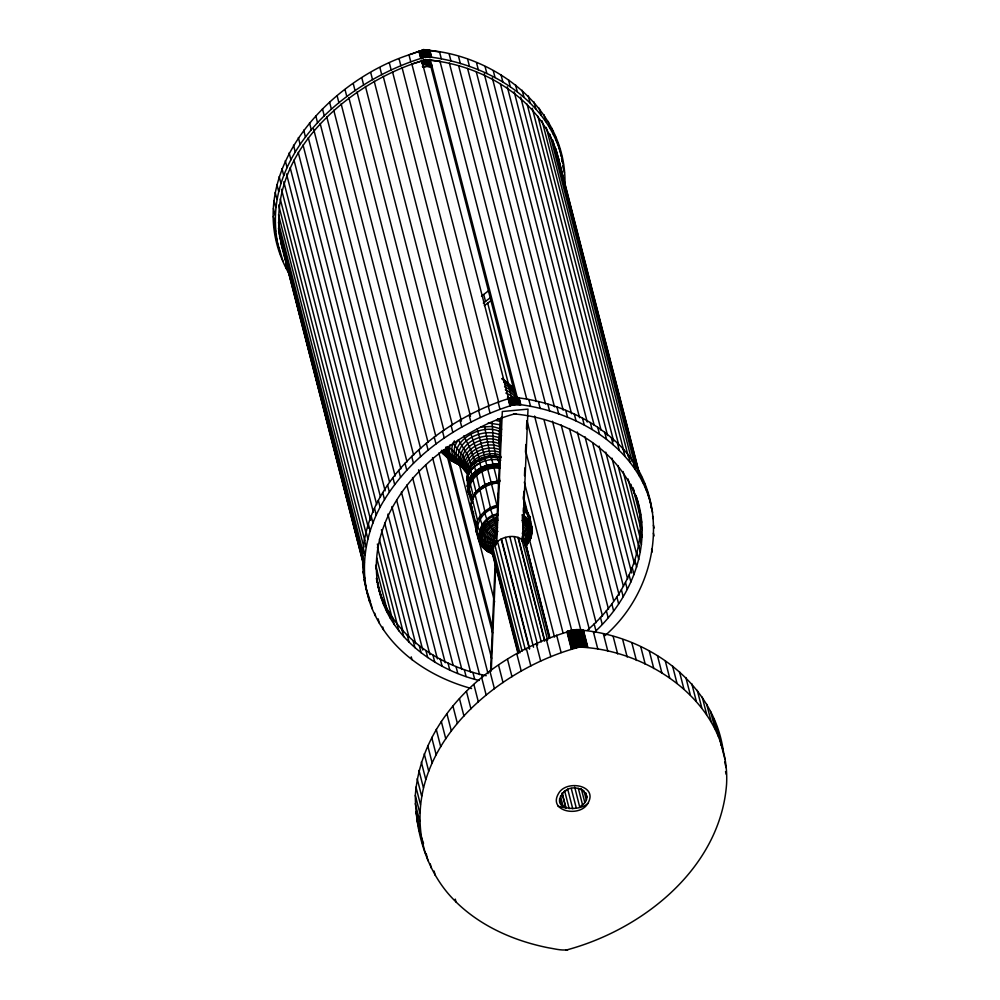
<?xml version="1.0" encoding="UTF-8"?>
<svg xmlns="http://www.w3.org/2000/svg" width="1000" height="1000" viewBox="0 0 1000 1000"><rect width="100%" height="100%" fill="white"/><g stroke="black" fill="none" stroke-linecap="round" stroke-linejoin="round"><path stroke-width="1.5" d="M476.438 525.6L471.087 504.725L472.35 498.038L473.537 496.675L470.2 483.7C466.675 481.637 470.625 477.812 467.987 475.075C472.113 465.75 482.1 460.538 491.812 459.5L497.35 481.087L500.037 481.062M289.413 274.413C236.375 181.95 322.713 83.238 408.963 54.837C413.462 53.5 417.713 51.312 422.337 50.388C430.737 72.737 420.012 33.9 425.275 57.15M278.275 246.612C258.288 155.113 345.438 80.35 425.037 57.175M367.488 594.087C341.075 501.838 428.587 423.675 508.612 398.612C509.725 398.25 510.863 397.962 512.013 397.775C514.688 396.337 517.312 405.65 513.337 404.8C461.712 420.925 413.225 453.013 384.5 499.6C363.088 533.913 356.812 579.2 375.513 616.075C394.062 653.625 432.113 677.8 471.575 688.562M479.087 680.475C432.05 668.838 386.112 634.1 377.8 583.938C369.35 534.113 398.625 485.988 436.325 455.75C459.8 437.625 486.3 421.388 515.2 413.75M566.737 949.862C560.6 950.537 554.525 948.75 548.538 947.825C511.688 940.525 475.525 924.025 450.075 895.763C425.863 868.65 415.525 831.162 415.325 795.387C421.637 711.762 498.65 650.05 575.163 629.712L579.625 647.087C651.625 650.175 730.725 705.812 726.575 784.175C720.312 867.788 643.413 929.188 567.087 949.825M422.987 845.225C402.137 749.087 494.762 669.388 579.275 647.125L574.812 629.75C643.025 632.762 713.875 680.487 723.375 751.712M564.875 185.85C567.95 110.162 495.613 54.675 425.1 50.038C424.087 56.575 426.112 57.225 430.938 57.138C487.362 64.675 547.25 98.713 561.788 157.35M587.45 630.15C624.875 597.7 651.462 544.938 635.788 495.2C653.913 544.487 631.013 599.188 593.7 632.913M605.013 635.638C662.938 585.163 673.65 489.263 611.35 437.713C584.55 414.963 550.237 401.475 515.462 397.475C510.275 397.075 514.95 406.538 519.5 404.525C576.15 411.887 636.388 445.962 651 504.812M468.088 490.637C477.238 503.2 466.225 494.312 468.512 489.45M500.625 457.55L498.875 440.688L500.288 419.45L497.575 418.85M523.2 508.175L527.388 512.05C529.263 518.737 530.225 527.175 523.688 531.987L525.413 535.2L525.887 538.787L525.1 542.487C528.587 542.075 531.938 538.787 530.775 535.1M476.362 527.7L471.763 509.762L471.163 503.438L472.512 501.438L469.188 488.462C465.387 486.675 469.875 482.45 466.975 479.837L467.987 475.075L471.112 470.188L474.963 466.225L479.913 462.987L479.2 460.225L490.938 456.788L501.1 457.75M523.038 509.938C533.025 517.987 535.562 537.137 525.325 545.763C530.163 539.938 529.312 530.562 522.712 526.413L524.925 518.837L523.362 511.2M484.888 457.95L497.125 506.138L490.688 508.713L479.913 462.987M490.55 671.587L495.262 560.812M495.925 545.212L501.375 417.275M498.837 485.863L499.588 478.925M491.275 670.837L495.763 565.25M496.725 542.85L502.312 411.512L528.013 409.113L522.425 540.45M499.338 484.95L499.525 480.438M521.7 541.263L521.838 538.138M522.5 522.537L522.825 514.738M523.5 499.137L523.825 491.337M524.487 475.725L524.825 467.925M525.487 452.325L525.812 444.525M526.475 428.925L526.812 421.125M480.75 516.85L475.037 494.513L476.125 492.075L472.8 479.113C469.738 476.788 472.837 473.288 470.588 470.487L470.4 467.425L474.95 462.575L483.612 457.962M471.737 509.087L472.212 507.362M479.2 460.225L474.263 463.462L474.562 466.388L485.112 512.362M477.55 520.4L472.2 498.6M526.962 544.837L528.1 541.35M486.737 465.35L480.763 467.725M495.775 457.713L495.9 455.838C484.162 454.7 469.588 461.287 467.975 474.113L471.213 465.688M527.388 512.05L529.925 516.788L530.112 522.188M449.925 444.95C446.512 457.537 458.963 463.75 466.675 470.763L457.4 462.337L441.15 452L449.762 459.738L458.325 464.325M454.363 440.913C449.188 448.988 452.262 460.238 460.175 465.363M467.512 480.938L466.912 476.475L467.9 471.875L470.4 467.425M468.288 474.325C466.763 458.675 487.175 450.438 500.125 454.95M468.113 476.938L467.9 471.875M467.425 486.2L468.713 480.225M467.488 486.575L468.913 479.938M467.612 486.938L469.175 479.7M467.812 487.287C469.588 472.938 485.662 465.125 498.913 466.087M468.075 487.625C469.837 473.375 485.8 465.6 498.963 466.562M471.087 504.725L472.625 497.525M471.15 505.05L472.812 497.287M471.975 501.95L473.025 497.062M473.025 499.05L473.537 496.675M478.212 536.013C469.925 522.762 484.212 508.325 496.838 505.288L497.35 507.125C479 510.525 470.85 532.225 482.413 546.65C485.112 550.075 490.175 549.663 493.8 548.15C490.25 543.587 492.638 537.2 496.838 533.962M518.038 653.612L492.55 554.338C489.525 537.388 518.975 529.25 525.938 544.575L549.888 637.837M523.638 542.688L524.35 539.312L522.337 533.112L523.688 531.987M529.562 540.237C531.987 534.075 529.538 526.95 524.062 523.312M530.225 539.375C534.087 530.562 531.575 518.612 521.95 514.913M574.7 787.087L579.637 806.75C598.625 796.175 575.35 780.225 563.812 792.1C548.462 809.488 578.175 812.487 587.75 803.538C598.862 785.4 566.475 779.237 558.612 793.413C547.5 811.55 579.888 817.7 587.75 803.538M521.4 539.875C529.062 539.9 535.35 531.925 530.612 524.738M472.35 498.038L475.688 492.35M499.25 479.35L499.338 480.775M468.5 480.863L471.763 475.112M468.5 481.213C473.775 469.438 487.625 463.85 499.95 464.925M468.562 481.575C473.85 469.787 487.713 464.2 500.062 465.262M468.688 481.95C473.963 470.175 487.812 464.588 500.138 465.65M472.163 498.9L475.9 492.2M472.163 499.212L476.125 492.075M472.2 499.525C472.525 492.962 497.938 475.25 499.075 485.825M472.262 499.837C476.725 489.663 487.663 484.012 498.3 482.812M525 544.7C528.538 539.9 527.812 532.425 522.863 528.862M526.225 545.375C531.362 539.2 530.462 529.263 523.462 524.862M530.938 537.362L525.475 545.1M498.275 493.05L497.638 494.3L498.45 497.962M468.225 483.7L467.587 484.45L468.488 487.912C470.05 473.775 486.025 466.138 498.988 467.062M471.262 475.775L475.75 471M471.2 476.075C478.013 467.675 489.212 463.738 499.825 464.637M475.112 493.137L479.938 488.038M475.037 493.375C479.888 487.675 491.5 479.3 498.212 482.5M475 493.638C480.613 486.675 489.188 482.75 497.962 481.737M474.975 493.913C480.625 486.912 489.237 482.987 498.05 481.962M474.988 494.2C480.65 487.188 489.288 483.237 498.137 482.225M498.038 531.375C492.013 534.425 487.65 542.688 492.25 548.688M525.775 545.538L527.913 543.337M525.462 546.287L527.537 544.15M481.512 296.137L489.038 290.4M483.3 303.087L490.825 297.35M490.975 300.675L484.35 305.625M501.375 432.375C480.2 419.663 437.35 448.475 465.188 469.237M475.462 471.287L480.863 467.663M475.387 471.512C482.275 466.225 490.988 463.275 499.688 464.412M479.65 488.25L485.112 484.65L479.438 488.55M490.112 507.975L495.85 524.7C483.137 529.113 478.65 549.312 493.425 554.05M496.662 526.263C486.562 530.225 480.35 545.45 491.087 552.312L492.3 552.112C482.275 545.688 488.075 531.475 497.512 527.775L495.85 524.7M497.375 529.875C489.7 533.288 484.812 545 492.612 550.825M563.812 792.1L566.625 790.238M522.325 536.75L528.013 533.2L531.375 527.087L528.95 522.55L522.263 517.513M479.4 458.988L490.325 455.8M483.975 459.188L480.225 460.688L479.55 459.562M484.95 484.775L491.1 482.287L497.8 481.388M484.862 485.012L491.075 482.413L497.65 481.15M484.825 485.363L491.15 482.837L497.887 481.55M497.663 513.975C478.562 516.375 470.25 546.65 491.087 552.312M497.987 515.212C480.138 516.237 468.663 551.487 493.7 545.188L493.938 539.725L495.438 537.038C486.45 534.05 481.312 525.312 479.725 516.487M497.088 517.1C486.925 520.45 476.9 530.675 479.975 542.112M497.55 518.575C486.012 521.862 474.825 536.125 483.188 547.5M498.062 520.125C486.875 523.312 476.012 537.163 484.125 548.2M497.45 522.2C487.15 525.562 477.688 538.6 485.213 548.725M559.975 165.7C549.062 103.312 484.888 64.112 425.363 59.75C345.725 82.762 257.613 160.387 283.325 251.663M490.938 456.788L491.812 459.5M422.625 67L426.737 66.25L431.525 66.862M422.725 67.213L432.238 65.263M411.875 64.088L426.812 59.612L440.025 61.463M421.388 61.262L429.275 60.4L515.775 397.3M430.012 60.788C428.288 60.775 419.825 58.625 422 63.288M422.475 64.388L430.175 63.875M480.725 427.113L492.25 426.425L501.737 429.188M486.775 465.613L493.263 464.375M429.963 59.475L425.387 60.213L426.275 63.688M496.938 456.825L499.538 464.263M422.8 50.3L424.875 50.05L426.65 57L425.737 57.088L423.95 50.138L426.012 50L427.8 56.95L424.575 57.25L422.8 50.3L426.012 50M566.388 949.887L567.45 949.788M515.288 413.75L516.087 413.713L513.938 413.913C565.638 418.35 619.987 449.55 637.175 500.737M565.688 949.938L567.8 949.737M425.737 57.088L426.887 56.988L425.1 50.038M426.637 63.675L425.363 63.788L426.45 63.675L425.562 60.2M515.763 413.725L514.263 413.862L516.038 413.713M422.4 66.4L425.4 66.35M488.137 423L499.65 424.688M491.65 459.55L498.013 459.538M493 464.113L499.375 464.175M499 467.6C484.25 465.163 461.637 480.525 471.475 496.175M500.225 468.15C480.825 465.513 461.062 483.587 472.4 503.162M426.2 66.275L432.2 67.125M558.062 806.3L565.962 808.025L562.087 792.925L565.862 808M379.3 591.112L377.525 584.163C389.762 634.125 438.225 665.962 486.25 675.713M496.1 420.462L500.05 421.337M498.862 437.6C475.438 429.7 445.7 453.413 468.363 474.913C463.562 464 454.363 456.025 444.325 450.025L447.812 456.538L453.575 461.875M498.875 440.688C481.825 432.713 450.3 452.463 466.213 470.688M498.963 443.7C482.15 435.575 451.188 456.35 468.5 473.338M499.137 446.637C483.338 439.25 454.113 457.55 468.875 474.438M499.387 449.5C485.075 443.8 460.138 456.062 467.463 473.375C465.812 462.05 456.4 453.575 448.038 446.512C447.762 456.312 455.35 464.15 464.188 467.2M499.712 452.275C486.938 448.137 468.963 454.775 466.912 469.263L467.925 471.637M495.9 455.838L501.062 456.975M499.913 457.262L490.3 456.425L484.588 426.375M497.65 459.588L500.875 460.163M496.575 543.888L493.338 542.5C483.8 543.962 476.375 536.15 475.6 527.188M501.938 378.8L511.075 386.175L514.738 390.737L502.463 378.375L513.05 388.35M503.612 380.725L506.2 382.013M503.738 382.275L507.725 384.25L509 386.763L511.362 397.95M504.95 384.75L509 386.763L515.1 392.413M504.575 386.825L510.012 389.513L515.125 394.263M505.325 389.812L510.75 392.5L515.875 397.238M505.838 393.025L511.225 395.7L514.275 398.512M507.463 397.1L510.112 398.413M501.65 435.8C483.725 425.225 448.438 443.188 461.1 465.45M455.262 461.838L447.762 458.113L441.425 451.188M459.95 465.012L449.762 459.738L441.425 451.962M463.35 466.763C455.325 463.113 446.337 458.975 443.088 450.087M463.6 467.825L465.887 468.963M522.188 516.15L528.95 521.25L531.413 525.85M522.2 518.975C527.888 521.312 531.862 527.112 531.788 533.3M521.987 520.513C527.513 522.775 531.362 528.413 531.287 534.412M486.425 550.375L493.762 554.55L487.113 551.138L485.887 549.425M580.4 788.925L583.162 790.3M461.225 465.662L462.5 466.312M467.438 485.825L468.263 491.763L469.387 492.887M496.012 541.013C486.5 538.663 477.5 532.562 476.763 521.737M513.088 389.925L511.075 386.175L502.312 378.938M487.113 551.138L487.938 551.737M456.512 462.45L458.162 463.9M461.925 466.538C452.863 460.838 451.7 447.975 458.35 439.963L466.562 453.162L471.912 465.938M456.225 463.225L450.863 458.263L447.612 452.188L446.875 446.788M455.163 462.688L449.637 457.562L446.3 451.325L445.737 447.15M488.888 552.125L481.825 545.662L480.775 542.025M495.613 532.95L488.288 523.675L484.275 511.8M475.9 463.512L474.8 462M478.837 537.188L479.8 538.225L476.3 532.45M453.013 443.312L462.5 455.213L469.675 469.913M470.775 496.413L468.162 490.238M463.812 435.863L470.45 449.15L475.363 462.388M508.825 384.263L510.1 386.662M468.7 486.525L467.587 484.45L466.912 476.475M468.075 491.025L471.3 496.912M441.525 450.312L443.438 453.888M471.763 509.762L473.65 513.475M492.55 554.338L493.6 556.3M491.287 552.112L491.763 553.013M523.538 499.513L526.775 511.887M470.863 433.875L479.787 459.487M283.75 253.137L285.325 257.462M276.488 239.662L283.087 261.45M365.7 587.137L370.513 601.975M420.75 835.675L423.537 843.325M484.688 456.875L485.213 458.688M418.525 827.862L420.375 834.375M477.163 428.95L484.875 457.463M716.688 726.525L721.15 743.9M725.037 759.675L720.588 742.3L720.95 744.987M713.9 718.875L718.363 736.25M724.65 761.963L726.137 767.75M710.55 711.413L715.013 728.787M725.525 771.575L726.275 774.475M706.663 704.15L711.125 721.525M702.237 697.125L706.7 714.5M557.863 142.9L559.65 149.85M647.075 490.375L648.863 497.325M563.375 164.975L561.6 158.025L562.112 161.9M649.212 497.863L652.6 512.45M555.188 135.562L556.962 142.513M644.4 483.038L646.188 489.988M562.638 165.775L564.425 172.725M652.575 516.025L653.288 518.812M697.288 690.337L701.75 707.712M551.975 128.4L553.763 135.35M641.188 475.875L642.975 482.825M653.413 525.262L654.137 528.038M558.288 157.738L639.75 475M555.712 148.512L639.2 473.675M548.237 121.438L550.025 128.387M637.463 468.913L639.237 475.863M552.788 140.137L637.725 470.988M653.363 533.175L654.075 535.95M691.825 683.812L696.287 701.188M549.925 134.262L635.35 466.975M544 114.7L545.775 121.65M633.212 462.163L635 469.113M546.25 127.413L632.075 461.637M685.875 677.562L690.337 694.938M539.25 108.188L541.038 115.138M628.462 455.65L630.25 462.6M542.075 120.787L628.288 456.525M651.575 549.138L652.288 551.925M637.4 500.838L639.188 507.788M638.9 508.013L640.675 514.963M537.888 116.25L624 451.637M534.012 101.925L535.8 108.875M623.225 449.4L625.013 456.35M633.225 488.275L634.65 493.837M632.975 487.962L641.663 522.25M679.45 671.625L683.913 689M630.925 484.325L631.638 487.1M640.337 522.675L642.125 529.625M628.112 478.975L640.525 527.312M532.275 108.238L618.862 445.487M640.288 530.125L642.075 537.075M528.312 95.938L530.087 102.888M617.525 443.413L619.3 450.363M623.112 471.525L640.575 539.5M639.712 537.612L641.488 544.562M672.562 666L677.025 683.375M527.137 104.213L613.638 441.112M522.137 90.237L523.925 97.188M611.35 437.713L613.138 444.663M638.612 545.138L640.4 552.087M617.987 465.588L638.938 547.163M520.688 97.1L607.575 435.5M665.238 660.7L669.688 678.075M637 552.675L638.787 559.612M611.95 458.137L636.775 554.825M515.538 84.838L517.312 91.788M604.75 432.312L606.538 439.263M634.875 560.188L636.663 567.137M514.188 91.788L601.075 430.2M605.775 452.15L634.475 563.95M657.487 655.75L661.938 673.112M508.5 79.763L510.288 86.713M597.712 427.225L599.5 434.175M632.238 567.663L634.025 574.612M507.287 86.8L594.175 425.2M599.1 446.112L631.688 573.013M649.338 651.15L653.787 668.525M501.075 75.013L502.85 81.962M590.288 422.475L592.062 429.425M629.113 575.087L630.9 582.038M500.363 83.637L587.25 422.038M592.7 443.025L627.612 578.987M625.5 582.45L627.288 589.4M493.25 70.6L495.037 77.55M582.463 418.075L584.25 425.025M640.8 646.925L645.263 664.3M585.037 436.812L623.438 586.375M492.287 77.787L579.562 417.713M621.4 589.7L623.188 596.65M485.075 66.55L486.863 73.5M574.288 414.025L576.075 420.962M631.925 643.088L636.388 660.462M577.288 432L619.175 595.163M484.25 73.812L571.525 413.725M616.838 596.838L618.612 603.787M476.55 62.862L478.338 69.812M565.775 410.337L567.55 417.287M569.462 428.562L613.675 600.788M622.712 639.637L627.175 657.013M476.262 71.7L563.15 410.1M611.812 603.85L613.6 610.8M467.725 59.562L469.5 66.513M556.938 407.025L558.725 413.975M561.175 424.963L608.5 609.275M467.587 68.45L554.475 406.85M613.2 636.6L617.663 653.975M606.35 610.7L608.125 617.65M552.463 421.188L602.5 616.075M458.6 56.638L460.375 63.587M547.812 404.113L549.6 411.062M600.45 617.388L602.238 624.338M458.612 65.575L545.5 403.988M603.413 633.962L607.875 651.338M544.113 420.238L596.087 622.688M449.2 54.112L450.988 61.062M538.413 401.587L540.2 408.537M594.15 623.875L595.938 630.825M449.375 63.1L536.263 401.5M593.362 631.75L597.825 649.125M534.575 416.062L589.263 629.075M441.35 58.938L439.575 51.988L426.25 50L428.025 56.95M528.787 399.462L530.575 406.413M439.913 61.013L526.8 399.412M583.362 630L587.825 647.375M583.062 629.95L587.525 647.325M582.737 629.9L587.2 647.275M582.4 629.85L586.862 647.225M582.075 629.812L586.525 647.188M581.737 629.775L586.2 647.138M581.4 629.738L585.862 647.113M581.062 629.7L585.525 647.075M526.987 420.712L585.175 647.05M580.375 629.65L584.837 647.013M580.037 629.625L584.5 647M579.688 629.6L584.15 646.975M579.35 629.587L583.812 646.963M579 629.575L583.462 646.95M578.663 629.575L583.112 646.95M429.8 50.287L431.587 57.237M519.025 397.762L520.8 404.712M429.588 50.25L431.375 57.2M518.8 397.725L520.588 404.675M578.312 629.575L582.775 646.95M429.375 50.213L431.163 57.162M518.587 397.688L520.375 404.637M577.962 629.575L582.425 646.95M429.162 50.188L430.938 57.138M518.375 397.65L520.15 404.6M428.938 50.163L430.725 57.112M518.15 397.625L519.938 404.575M577.612 629.575L582.075 646.95M428.713 50.125L430.5 57.075M517.938 397.6L519.712 404.55M428.5 50.1L430.288 57.05M517.712 397.575L519.5 404.525M577.263 629.587L581.725 646.963M428.275 50.087L430.062 57.038M517.487 397.55L519.275 404.5M576.912 629.6L581.375 646.975M428.05 50.062L429.837 57.013M430.225 59.325L519.05 404.487M427.825 50.05L429.613 57M517.05 397.512L518.825 404.462M427.6 50.038L429.387 56.988M516.825 397.5L518.6 404.45M427.375 50.025L429.162 56.975M516.6 397.488L518.375 404.438M576.213 629.637L580.675 647M427.15 50.012L428.938 56.962M516.375 397.488L518.15 404.438M580.325 647.025L575.862 629.65L579.975 647.062L578.913 647.163L574.462 629.788M426.925 50.012L428.713 56.95M516.15 397.475L517.925 404.425M426.7 50L428.488 56.95M515.913 397.475L517.7 404.425M426.475 50L428.263 56.95M429.113 60.375L430 63.85M515.688 397.475L517.475 404.425M428.762 60.325L429.825 63.825M515.462 397.475L517.25 404.425M428.587 60.3L429.487 63.775M425.788 50.012L427.575 56.962M428.425 60.275L429.312 63.75M515 397.475L516.788 404.425M425.562 50.012L427.35 56.962M428.25 60.263L429.137 63.738M514.775 397.488L516.562 404.438M425.325 50.025L427.113 56.975M427.9 60.225L428.963 63.712M514.55 397.5L516.325 404.45M427.713 60.213L428.612 63.688M514.312 397.512L516.1 404.462M574.1 629.825L578.562 647.2M427.537 60.2L428.438 63.675M427.362 60.188L428.25 63.663M513.85 397.537L515.638 404.487M427.013 60.175L428.075 63.663M573.4 629.925L577.863 647.3M426.825 60.175L427.725 63.65M424.175 50.113L425.962 57.062M426.65 60.175L427.537 63.65M573.05 629.975L577.513 647.35M426.463 60.175L427.362 63.65M513.162 397.612L514.95 404.562M572.7 630.037L577.163 647.412M423.713 50.175L425.5 57.112M426.287 60.175L427.175 63.65M426.112 60.188L427 63.65M512.7 397.675L514.487 404.613M572.35 630.1L576.812 647.463M425.75 60.2L426.812 63.663M512.475 397.7L514.263 404.65M423.025 50.263L424.812 57.213M512.238 397.738L514.025 404.688M572 630.163L576.462 647.537M487.612 302.75L508.95 385.838M525.625 450.8L576.112 647.6M424.35 57.287L422.562 50.338L408.963 54.837L410.75 61.788M425.2 60.237L426.087 63.712M511.788 397.812L513.562 404.762M422.337 50.388L424.125 57.337M425.012 60.25L425.913 63.725M511.55 397.85L513.337 404.8M571.3 630.3L575.763 647.675M424.837 60.263L425.725 63.738M422.113 50.425L423.888 57.375M424.475 60.312L425.55 63.762M511.325 397.9L513.112 404.85M570.95 630.375L575.413 647.75M421.875 50.475L423.663 57.425M424.288 60.338L425.188 63.8M511.087 397.95L512.875 404.9M421.65 50.525L423.438 57.475M424.113 60.362L425 63.837M510.863 398L512.65 404.95M570.6 630.45L575.062 647.825M421.425 50.575L423.2 57.525M423.925 60.388L424.812 63.863M510.637 398.05L512.425 405M570.25 630.538L574.712 647.913M421.2 50.637L422.975 57.587M423.75 60.412L424.637 63.888M510.412 398.1L512.188 405.05M420.962 50.688L422.75 57.638M423.562 60.45L424.45 63.925M483.738 294.55L485.525 301.5M510.188 398.162L511.962 405.112M569.913 630.625L574.362 648M420.737 50.75L422.525 57.7M423.375 60.475L424.275 63.95M509.95 398.212L511.737 405.163M420.513 50.812L422.3 57.763M423.025 60.55L424.087 63.987M509.725 398.275L511.512 405.225M569.562 630.712L574.025 648.088M422.837 60.587L423.725 64.062M569.212 630.8L573.675 648.175M420.288 50.875L422.075 57.825M422.663 60.625L423.55 64.1M509.5 398.338L511.287 405.288M420.062 50.938L421.85 57.888M422.475 60.675L423.375 64.15M509.275 398.413L511.062 405.35M568.875 630.9L573.337 648.275M419.837 51L421.625 57.95M422.3 60.712L423.188 64.188M509.05 398.475L510.838 405.425M419.613 51.075L421.4 58.025M422.125 60.763L423.013 64.237M508.837 398.55L510.613 405.5M568.525 631L572.987 648.375M419.4 51.15L421.175 58.1M421.662 60.125L510.4 405.562M419.175 51.225L420.962 58.175M421.763 60.862L422.65 64.338M508.387 398.688L510.175 405.637M568.188 631.1L572.65 648.475M418.95 51.3L420.737 58.25M508.175 398.762L509.95 405.712M567.85 631.213L572.312 648.587M567.513 631.325L571.975 648.7M567.175 631.438L571.638 648.812M566.862 631.538L571.325 648.913M524.312 482.137L563.112 633.212M523.462 496.575L528.737 517.125M411.763 63.637L498.65 402.038M498.188 402.312L499.963 409.263M523.675 502.325L525.938 511.138M556.638 635.175L561.1 652.55M529.675 540.388L554.5 637.075M549.175 636.6L525.938 544.575M524.362 541.625L549.075 637.888M402.038 67.513L488.925 405.913M399.075 58.788L400.863 65.738M488.288 406.25L490.075 413.2M521.75 539.212L547.625 639.987M546.325 639.288L550.788 656.65M585.7 792.675L586.862 797.2M583.962 790.85L586.287 799.9M518.288 537.487L544.55 639.775M517.975 537.425L544.625 641.213M581.325 788.925L584.812 802.513M514.212 536.587L541.25 641.875M578.288 788.25L582.55 804.85M392.512 71.737L479.4 410.15M389.387 63.087L391.175 70.037M478.612 410.562L480.387 417.512M509.787 536.562L537.6 644.862M536.225 643.763L540.688 661.137M571.263 788.462L576.3 808.088M505.337 537.413L533.525 647.225M567.7 789.137L572.737 808.763M383.225 76.312L470.5 416.225M501.475 538.962L529.663 648.763M501.15 539.087L529.338 648.888M379.95 67.737L381.725 74.688M469.162 415.213L470.95 422.163M564.562 790.638L569.212 808.737M526.375 648.612L530.837 665.987M497.512 541.462L525.325 649.762M560.487 796.087L563.2 806.65M494.675 544.388L522.1 651.188M559.562 798.688L561.112 804.725M374.2 81.213L461.475 421.125M492.825 547.663L519.862 652.95M370.763 72.725L372.537 79.675M459.975 420.2L461.763 427.137M495.288 561.788L496.438 566.3M499.15 576.838L501.463 585.862M502.238 588.875L503.4 593.387M509.188 615.95L510.35 620.462M512.275 627.975L513.438 632.487M492.1 551.05L518.362 653.337M516.8 653.812L521.263 671.188M365.45 86.425L452.337 424.837M361.863 78.025L363.638 84.975M451.075 425.5L452.863 432.45M458.963 462.887L494.65 601.875M507.525 659.35L511.987 676.725M357.013 91.95L443.9 430.35M353.263 83.65L355.05 90.6M442.488 431.112L444.263 438.062M448.988 458.188L492.425 627.388M447.25 456.238L492.638 633M498.562 665.2L503.025 682.575M348.888 97.75L435.775 436.15M438.862 452.938L491.613 658.4M345.012 89.55L346.8 96.5M434.225 437.025L436.012 443.963M489.963 671.35L494.425 688.725M432.55 457.612L488.025 673.65M341.125 103.825L428.013 442.225M337.113 95.725L338.9 102.675M426.325 443.2L428.113 450.15M481.725 674.712L482.438 677.5M481.725 677.8L486.188 695.175M425.65 464.637L479.575 674.638M333.738 110.15L420.625 448.562M329.588 102.163L331.375 109.113M418.812 449.637L420.588 456.587M472.887 672.337L474.675 679.287M473.888 684.513L478.35 701.888M418.6 469.775L470.575 672.212M326.737 116.713L413.625 455.125M322.475 108.85L324.263 115.8M411.688 456.312L413.475 463.263M464.312 669.6L466.087 676.55M412.575 477.562L461.838 669.425M466.463 691.475L470.925 708.85M320.15 123.5L407.038 461.9M315.775 115.75L317.55 122.7M404.988 463.212L406.775 470.163M456 666.488L457.788 673.438M406.838 484.963L453 664.75M313.6 128.975L400.875 468.888M459.475 698.662L463.938 716.038M309.5 122.85L311.288 129.8M398.725 470.325L400.5 477.262M447.987 663.025L449.775 669.975M401.4 492.013L445.225 662.725M308.275 137.65L395.163 476.05M452.938 706.075L457.4 723.45M440.3 659.212L442.075 666.162M303.7 130.137L305.475 137.088M392.912 477.6L394.688 484.55M396.662 500.225L437.4 658.85M303.025 144.975L389.525 481.863M432.95 655.062L434.725 662.013M446.887 713.662L451.35 731.038M298.35 137.587L300.138 144.537M387.562 485.062L389.35 492M391.9 506.575L429.913 654.638M298.25 152.438L385.138 490.838M425.95 650.6L427.738 657.55M293.5 145.175L295.287 152.125M382.713 492.65L384.5 499.6M441.312 721.438L445.775 738.812M387.887 514.113L422.788 650.088M419.338 645.825L421.125 652.775M293.975 160.025L380.475 496.912M384.637 522.85L415.675 643.7M289.137 152.9L290.925 159.85M378.35 500.363L380.138 507.312M436.25 729.35L440.712 746.725M413.125 640.738L414.913 647.688M290.188 167.7L376.688 504.6M381.425 529.763L408.963 637.025M285.287 160.712L287.075 167.662M374.513 508.188L376.287 515.138M407.325 635.375L409.113 642.325M411.238 656.862L411.95 659.65M431.712 737.4L436.175 754.775M286.525 173.95L373.413 512.362M379.4 539.412L403.05 631.562M401.962 629.75L403.75 636.7M281.962 168.612L283.75 175.562M371.188 516.075L372.962 523.025M377.375 544.038L378.088 546.812M283.788 181.775L370.675 520.188M377.425 547.275L397.2 624.325M397.038 623.862L398.825 630.812M427.7 745.55L432.163 762.925M392.575 617.737L394.363 624.688M279.175 176.562L280.95 183.512M368.387 524.038L370.175 530.988M376.675 557.9L392.188 618.337M281.475 189.275L368.45 528.038M388.575 611.4L390.363 618.35M424.237 753.775L428.7 771.15M375.625 565.262L386.875 609.075M375.65 566.5L376.362 569.275M385.075 604.85L386.85 611.8M276.913 184.562L278.7 191.513M366.125 532.025L367.912 538.975M280.262 199.013L366.375 534.4M382.05 598.112L383.837 605.062M376.6 578.45L382.025 599.6M376.375 578.375L377.8 583.938M379.538 591.213L381.312 598.162M278.637 205.012L364.837 540.75M275.2 192.562L276.988 199.513M364.412 540.037L366.2 546.987M421.325 762.075L425.775 779.45M455.275 899.112L456.025 902M278.512 214.7L363.85 547.062M274.025 200.562L275.812 207.512M363.25 548.025L365.025 554.975M382.775 627.013L383.488 629.788M278.45 222.488L363.4 553.337M418.963 770.4L423.425 787.775M273.412 208.525L275.2 215.475M278.463 228.337L364.412 562.95M317.3 380.75L318.463 385.288M336.3 454.787L337.463 459.312M378.175 618.875L379.25 623.038M279.488 235.95L363.363 562.625M283.637 252.688L363.537 563.9M281.05 243.45L363.375 564.087M273.35 216.45L275.138 223.4M362.575 563.913L364.35 570.862M285.225 264.438L286.3 268.612M374.8 613.3L375.513 616.075M417.175 778.75L421.637 796.125M273.85 224.288L275.637 231.238M363.062 571.763L364.85 578.713M370.875 603.362L372.3 608.925M274.887 232.037L276.675 238.988M364.113 579.513L365.887 586.45M278.625 247.162L280.413 254.112M367.837 594.637L369.625 601.587M415.962 787.087L420.425 804.463M415.325 795.387L419.775 812.763M434.125 871.075L435.238 875.413M415.262 803.65L419.712 821.025M430.238 863.812L431.35 868.162M415.775 811.825L420.225 829.2M426.15 853.45L428 860.7M416.863 819.9L425.213 853.05M495.662 456.45L493.363 442.463L492.175 423.025M718.925 734.338L720.3 740.975M560 150.4L561.275 156.5M376.625 579.862L377.225 582.725M650.812 505.5L651.162 508.088M529.925 516.788L530.638 522.05M523.425 497.625L523.763 500.138M471.062 504.4L471.838 510.087M468.162 484.462L468.575 487.537M467.875 484.775L469.025 492.663M467.663 485.112L468.713 492.4M467.512 485.462L468.462 492.1M278.775 231.75L279.188 234.788M490.462 456.375L490.525 457.675M514.087 397.525L512.938 397.638L514.712 404.588L515.875 404.475L514.087 397.525M515.237 397.475L512.013 397.775L513.8 404.725L517.013 404.425L515.237 397.475M576.562 629.612L573.75 629.875L578.212 647.25L581.025 646.988L576.562 629.612"/></g></svg>
